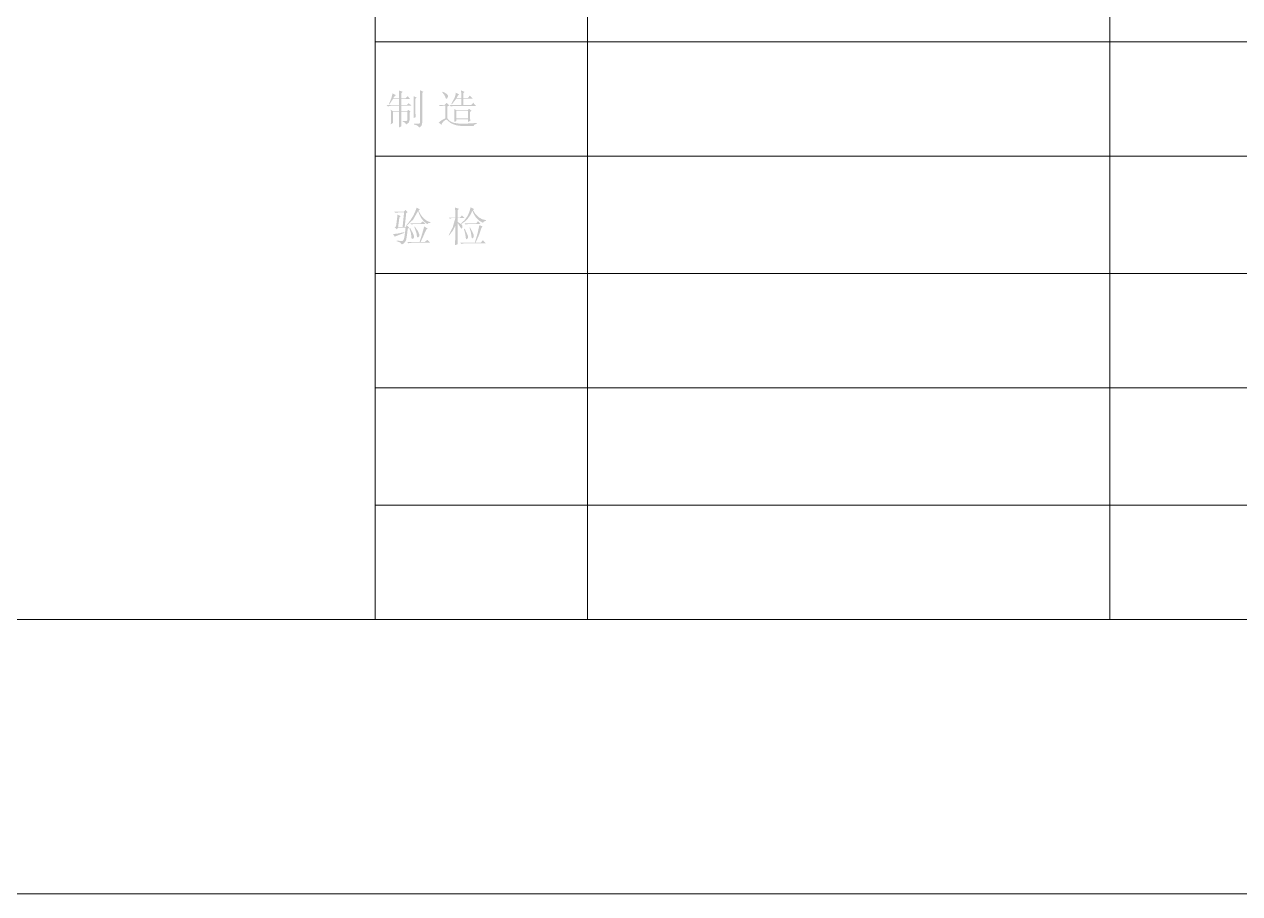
# Model space of a CAD drawing. Header units: millimetres. Extents: x 0 to 297, y 0 to 210.
# Drawn here: x 148.46 to 179.99, y 0 to 22.55 of the extents above; entities that cross this region are included whole.
import ezdxf

# ---------------------------------------------------------------- set-up
doc = ezdxf.new("R2010")
doc.units = ezdxf.units.MM
doc.layers.get('0').update_dxf_attribs({"color": 254})
doc.layers.add('1', color=7, linetype='Continuous')

msp = doc.modelspace()

# ---------------------------------------------------------------- hatches: boundary and pattern name
at = {"layer": '1'}
h = msp.add_hatch(color=0, dxfattribs=at)
h.paths.add_polyline_path([(158.55865, 20.207332), (158.55865, 20.119137), (158.613771, 20.141186), (158.608259, 20.240405), (158.608259, 20.620743), (158.641332, 20.648304), (158.55865, 20.686889), (158.55865, 20.610408), (158.55865, 20.504988), (158.55865, 20.370629)])
h.paths.add_polyline_path([(158.729527, 20.71445), (158.729527, 20.014406), (158.717813, 19.979955), (158.685429, 19.970309), (158.569674, 19.975821), (158.569674, 19.953773), (158.624796, 19.937236), (158.663381, 19.9207), (158.707478, 19.87109), (158.766734, 19.920011), (158.784648, 19.99787), (158.784648, 20.769571), (158.812209, 20.802644), (158.724014, 20.841229)])
h.paths.add_polyline_path([(158.183823, 20.631767), (158.029483, 20.631767), (158.067379, 20.685511), (158.101141, 20.71445), (158.012947, 20.758547), (157.990898, 20.659328), (157.965404, 20.589737), (157.91924, 20.482939), (157.930264, 20.471915), (158.023971, 20.609719), (158.183823, 20.609719), (158.183823, 20.455378), (157.864119, 20.455378), (157.897191, 20.422306), (157.979874, 20.438842), (158.183823, 20.438842), (158.183823, 20.295526), (158.029483, 20.295526), (157.968849, 20.334111), (157.974362, 20.15221), (157.968849, 19.959285), (158.029483, 19.992358), (158.029483, 20.273477), (158.183823, 20.273477), (158.183823, 20.052991), (158.181067, 19.984778), (158.178311, 19.87109), (158.244457, 19.904163), (158.238945, 20.025431), (158.238945, 20.273477), (158.398797, 20.273477), (158.398797, 20.086064), (158.391218, 20.051613), (158.371237, 20.041967), (158.332652, 20.042656), (158.27753, 20.047479), (158.27753, 20.030943), (158.332652, 20.003382), (158.349188, 19.984778), (158.365724, 19.953773), (158.430492, 19.995803), (158.453919, 20.058503), (158.453919, 20.256941), (158.48148, 20.284502), (158.420846, 20.334111), (158.393285, 20.295526), (158.238945, 20.295526), (158.238945, 20.438842), (158.50904, 20.438842), (158.43187, 20.504988), (158.382261, 20.455378), (158.238945, 20.455378), (158.238945, 20.609719), (158.475968, 20.609719), (158.40431, 20.686889), (158.349188, 20.631767), (158.238945, 20.631767), (158.238945, 20.764059), (158.27753, 20.802644), (158.178311, 20.835717), (158.181067, 20.774394), (158.183823, 20.692401)])
h = msp.add_hatch(color=0, dxfattribs=at)
h.paths.add_polyline_path([(159.670782, 20.301038), (159.968438, 20.301038), (159.968438, 20.108113), (159.670782, 20.108113)])
h.paths.add_polyline_path([(159.61566, 20.019918), (159.670782, 20.041967), (159.670782, 20.086064), (159.968438, 20.086064), (159.968438, 20.014406), (160.029072, 20.047479), (160.024249, 20.146698), (160.02356, 20.27899), (160.062145, 20.30655), (159.995999, 20.361672), (159.957414, 20.323087), (159.670782, 20.323087), (159.61566, 20.35616), (159.61566, 20.174259), (159.61566, 20.086753)])
h.paths.add_polyline_path([(159.654245, 20.775083), (159.646666, 20.724785), (159.626685, 20.653816), (159.53849, 20.482939), (159.555027, 20.477427), (159.66527, 20.620743), (159.797561, 20.620743), (159.797561, 20.455378), (159.494393, 20.455378), (159.527466, 20.422306), (159.610148, 20.43333), (160.1779, 20.43333), (160.106242, 20.516012), (160.05112, 20.455378), (159.852683, 20.455378), (159.852683, 20.620743), (160.095218, 20.620743), (160.018047, 20.697913), (159.968438, 20.642792), (159.852683, 20.642792), (159.852683, 20.769571), (159.885756, 20.797132), (159.792049, 20.835717), (159.794805, 20.753724), (159.797561, 20.642792), (159.676294, 20.642792), (159.709367, 20.705492), (159.74244, 20.730986)])
h.paths.add_polyline_path([(159.301468, 20.786108), (159.355211, 20.720651), (159.38415, 20.659328), (159.402064, 20.622121), (159.428247, 20.626255), (159.455808, 20.681377), (159.444783, 20.71445), (159.417223, 20.747523), (159.318004, 20.802644)])
h.paths.add_polyline_path([(159.439271, 20.108113), (159.439271, 20.422306), (159.483369, 20.444354), (159.417223, 20.516012), (159.367613, 20.460891), (159.213273, 20.460891), (159.246346, 20.427818), (159.329028, 20.438842), (159.38415, 20.438842), (159.38415, 20.113625), (159.290443, 20.064705), (159.213273, 20.003382), (159.279419, 19.942748), (159.301468, 19.989602), (159.340053, 20.036455), (159.382083, 20.070906), (159.411711, 20.080552), (159.436515, 20.063327), (159.477856, 20.025431), (159.528155, 19.985467), (159.599124, 19.953773), (159.68594, 19.928279), (159.797561, 19.915188), (159.933987, 19.912431), (160.111754, 19.909675), (160.136559, 19.94826), (160.194436, 19.970309), (160.194436, 19.992358), (160.047847, 19.982022), (159.922963, 19.975821), (159.820816, 19.973754), (159.74244, 19.975821), (159.621861, 19.991669), (159.53849, 20.019918), (159.480612, 20.059882)])
h = msp.add_hatch(color=0, dxfattribs=at)
h.paths.add_polyline_path([(158.638434, 17.798741), (158.609495, 17.713303), (158.555752, 17.594792), (158.473069, 17.461811), (158.373851, 17.341233), (158.384875, 17.330208), (158.549551, 17.487305), (158.677019, 17.710547), (158.716379, 17.602112), (158.768659, 17.508664), (158.834374, 17.430719), (158.914042, 17.368793), (158.938846, 17.393598), (158.996724, 17.401866), (159.002236, 17.412891), (158.908185, 17.45027), (158.824469, 17.513487), (158.751089, 17.603577), (158.688043, 17.721571), (158.726628, 17.74362)])
h.paths.add_polyline_path([(158.467557, 17.390842), (158.50063, 17.357769), (158.583312, 17.374306), (158.864432, 17.374306), (158.798286, 17.440451), (158.743165, 17.390842)])
h.paths.add_polyline_path([(158.451021, 17.25855), (158.488228, 17.147618), (158.50063, 17.065625), (158.504764, 17.007747), (158.517167, 16.982943), (158.555752, 16.993967), (158.567465, 17.022217), (158.566776, 17.071137), (158.533703, 17.149685), (158.467557, 17.269575)])
h.paths.add_polyline_path([(158.5778, 17.297135), (158.616385, 17.186892), (158.636367, 17.122125), (158.643946, 17.065625), (158.65497, 17.027729), (158.682531, 17.02704), (158.706647, 17.052534), (158.710092, 17.098698), (158.67633, 17.180691), (158.588825, 17.30816)])
h.paths.add_polyline_path([(158.831359, 17.30816), (158.821024, 17.257689), (158.798286, 17.173112), (158.763146, 17.055462), (158.715604, 16.905773), (158.395899, 16.905773), (158.428972, 16.8727), (158.506142, 16.883724), (158.991212, 16.883724), (158.914042, 16.960894), (158.853408, 16.905773), (158.743165, 16.905773), (158.813445, 17.058046), (158.85892, 17.164844), (158.891993, 17.229612), (158.925066, 17.253038)])
h.paths.add_polyline_path([(158.054146, 17.69401), (158.087219, 17.660937), (158.169901, 17.671962), (158.313217, 17.671962), (158.274632, 17.297135), (158.158877, 17.297135), (158.19195, 17.545182), (158.225023, 17.572743), (158.14234, 17.61684), (158.137087, 17.567059), (158.129249, 17.499707), (158.118311, 17.413752), (158.103755, 17.30816), (158.070682, 17.291623), (158.125804, 17.236502), (158.158877, 17.275087), (158.351802, 17.275087), (158.340347, 17.173801), (158.330442, 17.093186), (158.321571, 17.033241), (158.313217, 16.993967), (158.292546, 16.946425), (158.263608, 16.927821), (158.213309, 16.931955), (158.125804, 16.944358), (158.120292, 16.927821), (158.21951, 16.887858), (158.252583, 16.839627), (158.313217, 16.8727), (158.362826, 16.944358), (158.372042, 16.982426), (158.382808, 17.046332), (158.394607, 17.135044), (158.406924, 17.247526), (158.445509, 17.275087), (158.379363, 17.33572), (158.357314, 17.297135), (158.329753, 17.297135), (158.368339, 17.655425), (158.406924, 17.677474), (158.34629, 17.738108), (158.313217, 17.69401)])
h.paths.add_polyline_path([(158.026585, 17.109722), (158.070682, 17.043576), (158.101774, 17.055979), (158.154054, 17.076649), (158.228037, 17.105588), (158.324241, 17.142795), (158.318729, 17.159332), (158.139584, 17.122125)])
h = msp.add_hatch(color=0, dxfattribs=at)
h.paths.add_polyline_path([(160.039182, 17.804253), (160.005076, 17.67911), (159.952366, 17.56792), (159.881052, 17.470165), (159.791135, 17.38533), (159.80216, 17.374306), (159.894144, 17.439332), (159.971658, 17.518311), (160.034704, 17.610725), (160.08328, 17.716059), (160.130994, 17.609606), (160.192145, 17.521756), (160.267764, 17.452509), (160.358887, 17.401866), (160.387826, 17.439073), (160.441569, 17.451476), (160.441569, 17.468012), (160.33391, 17.496951), (160.241754, 17.550694), (160.164067, 17.629243), (160.099816, 17.732595), (160.132889, 17.754644)])
h.paths.add_polyline_path([(159.87933, 17.390842), (159.912403, 17.357769), (159.995085, 17.374306), (160.292741, 17.374306), (160.232108, 17.445964), (160.18801, 17.390842)])
h.paths.add_polyline_path([(159.868306, 17.242014), (159.900689, 17.109033), (159.912403, 17.021528), (159.923427, 16.977431), (159.950988, 16.982943), (159.971658, 17.02015), (159.967524, 17.065625), (159.938586, 17.135905), (159.884842, 17.247526)])
h.paths.add_polyline_path([(160.011622, 17.280599), (160.048829, 17.135216), (160.061231, 17.043576), (160.072255, 16.999479), (160.099816, 17.004991), (160.121176, 17.037375), (160.121865, 17.082161), (160.088792, 17.159332), (160.022646, 17.286111)])
h.paths.add_polyline_path([(160.347863, 17.30816), (160.265181, 17.341233), (160.219705, 17.127637), (160.149425, 16.889236), (159.769087, 16.889236), (159.80216, 16.856163), (159.884842, 16.8727), (160.430545, 16.8727), (160.358887, 16.94987), (160.303766, 16.889236), (160.165962, 16.889236), (160.24451, 17.051156), (160.31479, 17.25855)])
h.paths.add_polyline_path([(159.702941, 17.054601), (159.702941, 17.396354), (159.774599, 17.286111), (159.799404, 17.25166), (159.824208, 17.275087), (159.828342, 17.320562), (159.807672, 17.357769), (159.702941, 17.423915), (159.702941, 17.523134), (159.87933, 17.523134), (159.813184, 17.594792), (159.763575, 17.53967), (159.702941, 17.53967), (159.702941, 17.727083), (159.736014, 17.765668), (159.636795, 17.798741), (159.639551, 17.660937), (159.642307, 17.53967), (159.471431, 17.53967), (159.504503, 17.506597), (159.537576, 17.523134), (159.642307, 17.523134), (159.573405, 17.27991), (159.471431, 17.082161), (159.482455, 17.076649), (159.570649, 17.18827), (159.642307, 17.324696), (159.636795, 16.82309), (159.702941, 16.845139), (159.702941, 16.97054)])

# ---------------------------------------------------------------- linework, layer by layer
at = {"lineweight": 0}
for points in [[(157.564667, 46.143333), (157.564667, 7.112)], [(163.068, 34.120667), (163.068, 7.112)], [(176.614667, 34.120667), (176.614667, 7.112)], [(227.414667, 22.098), (157.564667, 22.098)], [(196.088, 19.134667), (157.564667, 19.134667)], [(196.088, 16.086667), (157.564667, 16.086667)], [(196.088, 13.123333), (157.564667, 13.123333)], [(157.564667, 10.075333), (289.898667, 10.075333)], [(17.695333, 7.112), (289.898667, 7.112)], [(0, 0), (296.926, 0)]]:
    msp.add_lwpolyline(points, dxfattribs=at)

doc.saveas('drawing.dxf')
